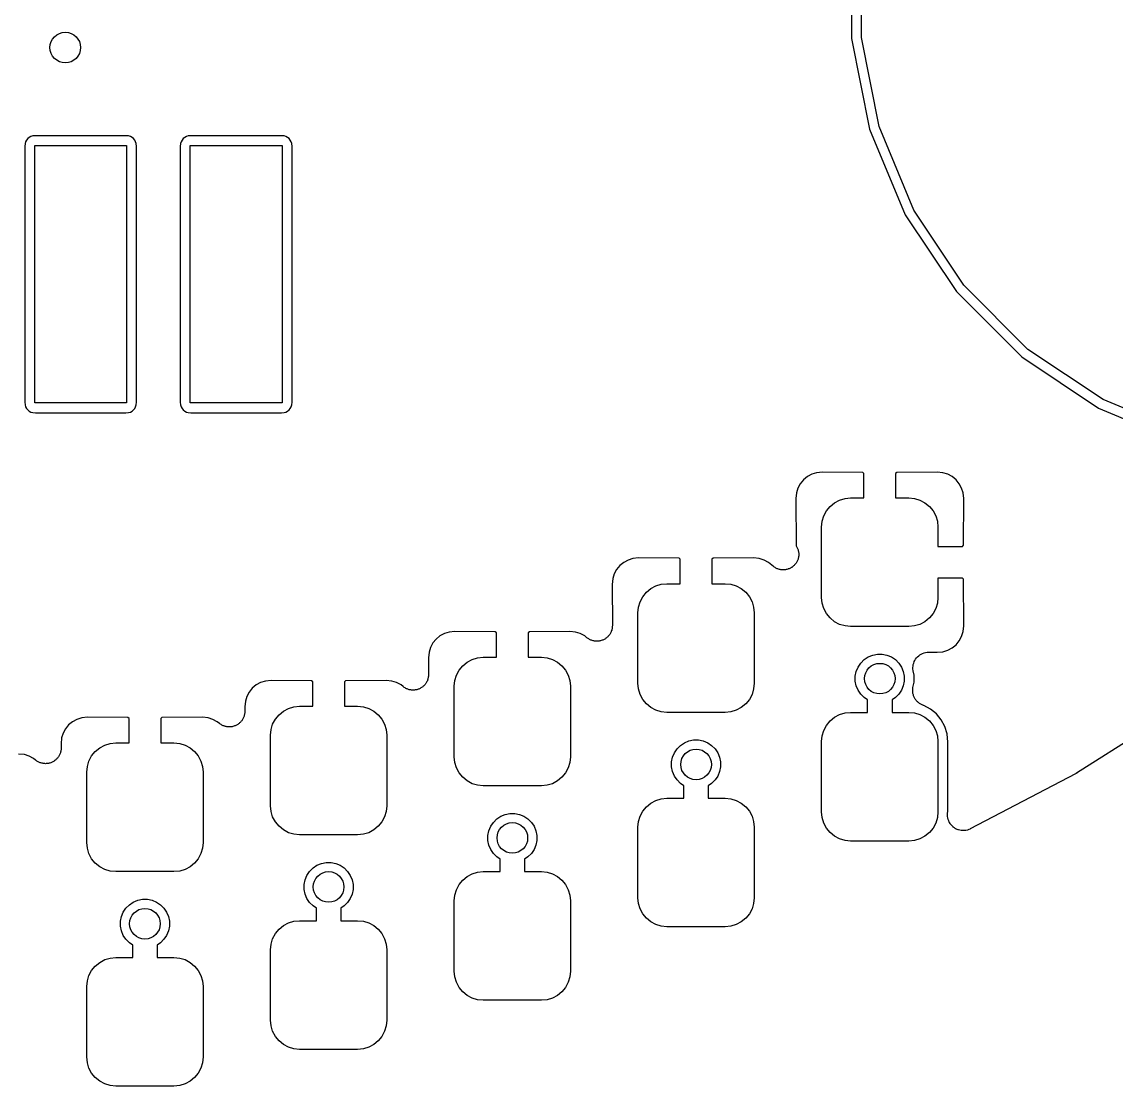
# Model space of a CAD drawing. Extents: x 115.8 to 161.5, y -138.1 to -92.5.
# Drawn here: x 141.5 to 150.43, y -137.62 to -128.94 of the extents above; entities that cross this region are included whole.
import ezdxf

# ---------------------------------------------------------------- set-up
doc = ezdxf.new("R2010")
doc.units = 0
doc.layers.add('BLACK', color=7, linetype='CONTINUOUS')

msp = doc.modelspace()

# ---------------------------------------------------------------- linework, layer by layer
at = {"layer": 'BLACK', "linetype": 'CONTINUOUS'}
for p, q in [((148.27, -128.323), (148.27, -129.077)), ((148.35, -129.069), (148.35, -128.331)), ((148.27, -129.077), (148.417, -129.817)), ((148.494, -129.794), (148.35, -129.069)), ((148.777, -130.476), (148.494, -129.794)), ((141.543, -129.893), (141.533, -129.905)), ((141.555, -129.883), (141.543, -129.893)), ((141.569, -129.876), (141.555, -129.883)), ((141.584, -129.871), (141.569, -129.876)), ((141.606, -129.869), (141.584, -129.871)), ((142.344, -129.869), (141.606, -129.869)), ((142.366, -129.871), (142.344, -129.869)), ((142.381, -129.876), (142.366, -129.871)), ((142.395, -129.883), (142.381, -129.876)), ((142.407, -129.893), (142.395, -129.883)), ((142.417, -129.905), (142.407, -129.893)), ((142.813, -129.893), (142.803, -129.905)), ((142.825, -129.883), (142.813, -129.893)), ((142.839, -129.876), (142.825, -129.883)), ((142.854, -129.871), (142.839, -129.876)), ((142.876, -129.869), (142.854, -129.871)), ((143.614, -129.869), (142.876, -129.869)), ((143.636, -129.871), (143.614, -129.869)), ((143.651, -129.876), (143.636, -129.871)), ((143.665, -129.883), (143.651, -129.876)), ((143.677, -129.893), (143.665, -129.883)), ((143.687, -129.905), (143.677, -129.893)), ((148.417, -129.817), (148.706, -130.514)), ((141.521, -129.934), (141.519, -129.956)), ((141.519, -129.956), (141.519, -132.044)), ((141.526, -129.919), (141.521, -129.934)), ((141.533, -129.905), (141.526, -129.919)), ((141.6, -132.05), (141.6, -129.95)), ((141.6, -129.95), (142.35, -129.95)), ((142.35, -129.95), (142.35, -132.05)), ((142.424, -129.919), (142.417, -129.905)), ((142.429, -129.934), (142.424, -129.919)), ((142.431, -129.956), (142.429, -129.934)), ((142.431, -132.044), (142.431, -129.956)), ((142.791, -129.934), (142.789, -129.956)), ((142.789, -129.956), (142.789, -132.044)), ((142.796, -129.919), (142.791, -129.934)), ((142.803, -129.905), (142.796, -129.919)), ((142.87, -132.05), (142.87, -129.95)), ((142.87, -129.95), (143.62, -129.95)), ((143.62, -129.95), (143.62, -132.05)), ((143.694, -129.919), (143.687, -129.905)), ((143.699, -129.934), (143.694, -129.919)), ((143.701, -129.956), (143.699, -129.934)), ((143.701, -132.044), (143.701, -129.956)), ((148.706, -130.514), (149.125, -131.141)), ((149.187, -131.09), (148.777, -130.476)), ((149.125, -131.141), (149.659, -131.675)), ((149.71, -131.613), (149.187, -131.09)), ((149.659, -131.675), (150.286, -132.094)), ((150.324, -132.023), (149.71, -131.613)), ((141.519, -132.044), (141.521, -132.066)), ((142.429, -132.066), (142.431, -132.044)), ((142.789, -132.044), (142.791, -132.066)), ((143.699, -132.066), (143.701, -132.044)), ((151.006, -132.306), (150.324, -132.023)), ((141.521, -132.066), (141.526, -132.081)), ((141.526, -132.081), (141.533, -132.095)), ((141.533, -132.095), (141.543, -132.107)), ((141.543, -132.107), (141.555, -132.117)), ((141.555, -132.117), (141.569, -132.124)), ((141.569, -132.124), (141.584, -132.129)), ((141.584, -132.129), (141.606, -132.131)), ((142.35, -132.05), (141.6, -132.05)), ((141.606, -132.131), (142.344, -132.131)), ((142.344, -132.131), (142.366, -132.129)), ((142.366, -132.129), (142.381, -132.124)), ((142.381, -132.124), (142.395, -132.117)), ((142.395, -132.117), (142.407, -132.107)), ((142.407, -132.107), (142.417, -132.095)), ((142.417, -132.095), (142.424, -132.081)), ((142.424, -132.081), (142.429, -132.066)), ((142.791, -132.066), (142.796, -132.081)), ((142.796, -132.081), (142.803, -132.095)), ((142.803, -132.095), (142.813, -132.107)), ((142.813, -132.107), (142.825, -132.117)), ((142.825, -132.117), (142.839, -132.124)), ((142.839, -132.124), (142.854, -132.129)), ((142.854, -132.129), (142.876, -132.131)), ((143.62, -132.05), (142.87, -132.05)), ((142.876, -132.131), (143.614, -132.131)), ((143.614, -132.131), (143.636, -132.129)), ((143.636, -132.129), (143.651, -132.124)), ((143.651, -132.124), (143.665, -132.117)), ((143.665, -132.117), (143.677, -132.107)), ((143.677, -132.107), (143.687, -132.095)), ((143.687, -132.095), (143.694, -132.081)), ((143.694, -132.081), (143.699, -132.066)), ((150.286, -132.094), (150.983, -132.383)), ((147.909, -132.651), (147.877, -132.677)), ((147.945, -132.632), (147.909, -132.651)), ((147.984, -132.62), (147.945, -132.632)), ((148.031, -132.615), (147.984, -132.62)), ((148.361, -132.617), (148.031, -132.615)), ((148.371, -132.626), (148.361, -132.617)), ((148.371, -132.825), (148.371, -132.626)), ((148.639, -132.617), (148.629, -132.626)), ((148.629, -132.626), (148.629, -132.825)), ((148.969, -132.615), (148.639, -132.617)), ((149.016, -132.62), (148.969, -132.615)), ((149.055, -132.632), (149.016, -132.62)), ((149.091, -132.651), (149.055, -132.632)), ((149.123, -132.677), (149.091, -132.651)), ((147.832, -132.745), (147.82, -132.784)), ((147.851, -132.709), (147.832, -132.745)), ((147.877, -132.677), (147.851, -132.709)), ((149.149, -132.709), (149.123, -132.677)), ((149.168, -132.745), (149.149, -132.709)), ((149.18, -132.784), (149.168, -132.745)), ((147.82, -132.784), (147.815, -132.831)), ((147.815, -132.831), (147.817, -133.215)), ((148.131, -132.865), (148.172, -132.843)), ((148.172, -132.843), (148.216, -132.83)), ((148.216, -132.83), (148.262, -132.825)), ((148.262, -132.825), (148.371, -132.825)), ((148.629, -132.825), (148.737, -132.825)), ((148.737, -132.825), (148.784, -132.83)), ((148.784, -132.83), (148.828, -132.843)), ((148.828, -132.843), (148.869, -132.865)), ((149.185, -132.831), (149.18, -132.784)), ((149.183, -133.211), (149.185, -132.831)), ((148.043, -132.972), (148.065, -132.931)), ((148.065, -132.931), (148.095, -132.895)), ((148.095, -132.895), (148.131, -132.865)), ((148.869, -132.865), (148.905, -132.895)), ((148.905, -132.895), (148.935, -132.931)), ((148.935, -132.931), (148.957, -132.972)), ((148.025, -133.063), (148.03, -133.016)), ((148.03, -133.016), (148.043, -132.972)), ((148.957, -132.972), (148.97, -133.016)), ((148.97, -133.016), (148.975, -133.063)), ((148.025, -133.638), (148.025, -133.063)), ((148.975, -133.063), (148.975, -133.221)), ((147.817, -133.215), (147.818, -133.216)), ((147.818, -133.216), (147.821, -133.222)), ((147.821, -133.222), (147.824, -133.227)), ((147.824, -133.227), (147.826, -133.233)), ((147.826, -133.233), (147.829, -133.238)), ((147.829, -133.238), (147.831, -133.244)), ((147.831, -133.244), (147.833, -133.25)), ((147.833, -133.25), (147.834, -133.256)), ((147.834, -133.256), (147.836, -133.262)), ((147.836, -133.262), (147.837, -133.268)), ((147.837, -133.268), (147.838, -133.274)), ((147.838, -133.274), (147.838, -133.281)), ((147.838, -133.281), (147.838, -133.287)), ((147.838, -133.287), (147.838, -133.293)), ((147.838, -133.293), (147.838, -133.299)), ((148.975, -133.221), (149.174, -133.221)), ((149.174, -133.221), (149.183, -133.211)), ((146.377, -133.377), (146.351, -133.409)), ((146.409, -133.351), (146.377, -133.377)), ((146.445, -133.332), (146.409, -133.351)), ((146.484, -133.32), (146.445, -133.332)), ((146.531, -133.315), (146.484, -133.32)), ((146.861, -133.317), (146.531, -133.315)), ((146.871, -133.326), (146.861, -133.317)), ((146.871, -133.525), (146.871, -133.326)), ((147.139, -133.317), (147.129, -133.326)), ((147.129, -133.326), (147.129, -133.525)), ((147.469, -133.315), (147.139, -133.317)), ((147.516, -133.32), (147.469, -133.315)), ((147.555, -133.332), (147.516, -133.32)), ((147.591, -133.351), (147.555, -133.332)), ((147.631, -133.384), (147.591, -133.351)), ((147.636, -133.387), (147.631, -133.384)), ((147.791, -133.384), (147.786, -133.388)), ((147.796, -133.38), (147.791, -133.384)), ((147.8, -133.376), (147.796, -133.38)), ((147.804, -133.371), (147.8, -133.376)), ((147.809, -133.367), (147.804, -133.371)), ((147.812, -133.362), (147.809, -133.367)), ((147.816, -133.357), (147.812, -133.362)), ((147.819, -133.351), (147.816, -133.357)), ((147.823, -133.346), (147.819, -133.351)), ((147.825, -133.341), (147.823, -133.346)), ((147.828, -133.335), (147.825, -133.341)), ((147.83, -133.329), (147.828, -133.335)), ((147.833, -133.324), (147.83, -133.329)), ((147.834, -133.317), (147.833, -133.324)), ((147.836, -133.312), (147.834, -133.317)), ((147.838, -133.299), (147.836, -133.305)), ((147.836, -133.305), (147.836, -133.312)), ((146.332, -133.445), (146.32, -133.484)), ((146.351, -133.409), (146.332, -133.445)), ((147.641, -133.391), (147.636, -133.387)), ((147.646, -133.394), (147.641, -133.391)), ((147.651, -133.398), (147.646, -133.394)), ((147.657, -133.4), (147.651, -133.398)), ((147.663, -133.403), (147.657, -133.4)), ((147.668, -133.405), (147.663, -133.403)), ((147.674, -133.407), (147.668, -133.405)), ((147.68, -133.408), (147.674, -133.407)), ((147.686, -133.41), (147.68, -133.408)), ((147.692, -133.411), (147.686, -133.41)), ((147.699, -133.412), (147.692, -133.411)), ((147.705, -133.412), (147.699, -133.412)), ((147.711, -133.413), (147.705, -133.412)), ((147.717, -133.412), (147.711, -133.413)), ((147.723, -133.412), (147.717, -133.412)), ((147.729, -133.411), (147.723, -133.412)), ((147.736, -133.41), (147.729, -133.411)), ((147.742, -133.408), (147.736, -133.41)), ((147.748, -133.407), (147.742, -133.408)), ((147.753, -133.405), (147.748, -133.407)), ((147.759, -133.403), (147.753, -133.405)), ((147.765, -133.4), (147.759, -133.403)), ((147.771, -133.398), (147.765, -133.4)), ((147.776, -133.394), (147.771, -133.398)), ((147.781, -133.392), (147.776, -133.394)), ((147.786, -133.388), (147.781, -133.392)), ((146.32, -133.484), (146.315, -133.531)), ((146.315, -133.531), (146.317, -133.867)), ((146.631, -133.565), (146.672, -133.543)), ((146.672, -133.543), (146.716, -133.53)), ((146.716, -133.53), (146.762, -133.525)), ((146.762, -133.525), (146.871, -133.525)), ((147.129, -133.525), (147.237, -133.525)), ((147.237, -133.525), (147.284, -133.53)), ((147.284, -133.53), (147.328, -133.543)), ((147.328, -133.543), (147.369, -133.565)), ((149.174, -133.479), (148.975, -133.479)), ((148.975, -133.479), (148.975, -133.638)), ((149.183, -133.489), (149.174, -133.479)), ((149.185, -133.869), (149.183, -133.489)), ((146.543, -133.672), (146.565, -133.631)), ((146.565, -133.631), (146.595, -133.595)), ((146.595, -133.595), (146.631, -133.565)), ((147.369, -133.565), (147.405, -133.595)), ((147.405, -133.595), (147.435, -133.631)), ((147.435, -133.631), (147.457, -133.672)), ((148.03, -133.684), (148.025, -133.638)), ((148.975, -133.638), (148.97, -133.684)), ((146.525, -133.762), (146.53, -133.716)), ((146.53, -133.716), (146.543, -133.672)), ((147.457, -133.672), (147.47, -133.716)), ((147.47, -133.716), (147.475, -133.762)), ((148.043, -133.728), (148.03, -133.684)), ((148.065, -133.769), (148.043, -133.728)), ((148.957, -133.728), (148.935, -133.769)), ((148.97, -133.684), (148.957, -133.728)), ((146.525, -134.338), (146.525, -133.762)), ((147.475, -133.762), (147.475, -134.338)), ((148.095, -133.805), (148.065, -133.769)), ((148.131, -133.835), (148.095, -133.805)), ((148.905, -133.805), (148.869, -133.835)), ((148.935, -133.769), (148.905, -133.805)), ((144.984, -133.92), (144.945, -133.932)), ((145.031, -133.915), (144.984, -133.92)), ((145.361, -133.917), (145.031, -133.915)), ((145.371, -133.926), (145.361, -133.917)), ((145.639, -133.917), (145.629, -133.926)), ((145.969, -133.915), (145.639, -133.917)), ((146.016, -133.92), (145.969, -133.915)), ((146.055, -133.932), (146.016, -133.92)), ((146.307, -133.917), (146.304, -133.923)), ((146.308, -133.911), (146.307, -133.917)), ((146.311, -133.906), (146.308, -133.911)), ((146.312, -133.9), (146.311, -133.906)), ((146.314, -133.894), (146.312, -133.9)), ((146.315, -133.888), (146.314, -133.894)), ((146.316, -133.881), (146.315, -133.888)), ((146.317, -133.869), (146.316, -133.875)), ((146.316, -133.875), (146.316, -133.881)), ((146.317, -133.867), (146.317, -133.869)), ((148.172, -133.857), (148.131, -133.835)), ((148.216, -133.87), (148.172, -133.857)), ((148.262, -133.875), (148.216, -133.87)), ((148.737, -133.875), (148.262, -133.875)), ((148.784, -133.87), (148.737, -133.875)), ((148.828, -133.857), (148.784, -133.87)), ((148.869, -133.835), (148.828, -133.857)), ((149.168, -133.955), (149.18, -133.916)), ((149.18, -133.916), (149.185, -133.869)), ((144.851, -134.009), (144.832, -134.045)), ((144.877, -133.977), (144.851, -134.009)), ((144.909, -133.951), (144.877, -133.977)), ((144.945, -133.932), (144.909, -133.951)), ((145.371, -134.125), (145.371, -133.926)), ((145.629, -133.926), (145.629, -134.125)), ((146.091, -133.951), (146.055, -133.932)), ((146.109, -133.966), (146.091, -133.951)), ((146.114, -133.969), (146.109, -133.966)), ((146.119, -133.973), (146.114, -133.969)), ((146.124, -133.976), (146.119, -133.973)), ((146.13, -133.98), (146.124, -133.976)), ((146.135, -133.982), (146.13, -133.98)), ((146.141, -133.985), (146.135, -133.982)), ((146.147, -133.987), (146.141, -133.985)), ((146.153, -133.989), (146.147, -133.987)), ((146.159, -133.99), (146.153, -133.989)), ((146.165, -133.992), (146.159, -133.99)), ((146.171, -133.993), (146.165, -133.992)), ((146.177, -133.994), (146.171, -133.993)), ((146.183, -133.994), (146.177, -133.994)), ((146.189, -133.995), (146.183, -133.994)), ((146.195, -133.994), (146.189, -133.995)), ((146.202, -133.994), (146.195, -133.994)), ((146.208, -133.993), (146.202, -133.994)), ((146.214, -133.992), (146.208, -133.993)), ((146.22, -133.991), (146.214, -133.992)), ((146.226, -133.989), (146.22, -133.991)), ((146.232, -133.987), (146.226, -133.989)), ((146.238, -133.985), (146.232, -133.987)), ((146.243, -133.982), (146.238, -133.985)), ((146.249, -133.98), (146.243, -133.982)), ((146.254, -133.977), (146.249, -133.98)), ((146.26, -133.974), (146.254, -133.977)), ((146.264, -133.97), (146.26, -133.974)), ((146.27, -133.966), (146.264, -133.97)), ((146.274, -133.962), (146.27, -133.966)), ((146.279, -133.958), (146.274, -133.962)), ((146.283, -133.953), (146.279, -133.958)), ((146.287, -133.949), (146.283, -133.953)), ((146.291, -133.944), (146.287, -133.949)), ((146.295, -133.939), (146.291, -133.944)), ((146.298, -133.934), (146.295, -133.939)), ((146.301, -133.929), (146.298, -133.934)), ((146.304, -133.923), (146.301, -133.929)), ((149.123, -134.023), (149.149, -133.991)), ((149.149, -133.991), (149.168, -133.955)), ((144.82, -134.084), (144.815, -134.131)), ((144.832, -134.045), (144.82, -134.084)), ((148.828, -134.105), (148.839, -134.099)), ((148.839, -134.099), (148.849, -134.094)), ((148.849, -134.094), (148.85, -134.094)), ((148.85, -134.094), (148.862, -134.09)), ((148.85, -134.094), (148.85, -134.094)), ((148.862, -134.09), (148.873, -134.087)), ((148.873, -134.087), (148.886, -134.085)), ((148.873, -134.087), (148.873, -134.087)), ((148.873, -134.087), (148.873, -134.087)), ((148.886, -134.085), (148.898, -134.084)), ((148.898, -134.084), (148.898, -134.084)), ((148.898, -134.084), (148.969, -134.085)), ((148.969, -134.085), (149.016, -134.08)), ((149.016, -134.08), (149.055, -134.068)), ((149.055, -134.068), (149.091, -134.049)), ((149.091, -134.049), (149.123, -134.023)), ((151.715, -134.051), (150.107, -135.072)), ((144.815, -134.131), (144.816, -134.267)), ((145.095, -134.195), (145.131, -134.165)), ((145.131, -134.165), (145.172, -134.143)), ((145.172, -134.143), (145.216, -134.13)), ((145.216, -134.13), (145.262, -134.125)), ((145.262, -134.125), (145.371, -134.125)), ((145.629, -134.125), (145.737, -134.125)), ((145.737, -134.125), (145.784, -134.13)), ((145.784, -134.13), (145.828, -134.143)), ((145.828, -134.143), (145.869, -134.165)), ((145.869, -134.165), (145.905, -134.195)), ((148.323, -134.205), (148.345, -134.173)), ((148.345, -134.173), (148.373, -134.145)), ((148.373, -134.145), (148.405, -134.123)), ((148.405, -134.123), (148.442, -134.108)), ((148.442, -134.108), (148.48, -134.1)), ((148.48, -134.1), (148.52, -134.1)), ((148.52, -134.1), (148.558, -134.108)), ((148.558, -134.108), (148.595, -134.123)), ((148.595, -134.123), (148.627, -134.145)), ((148.627, -134.145), (148.655, -134.173)), ((148.655, -134.173), (148.677, -134.205)), ((148.772, -134.197), (148.773, -134.185)), ((148.773, -134.185), (148.777, -134.173)), ((148.773, -134.185), (148.773, -134.185)), ((148.773, -134.185), (148.773, -134.185)), ((148.777, -134.173), (148.78, -134.162)), ((148.78, -134.162), (148.781, -134.161)), ((148.781, -134.161), (148.786, -134.151)), ((148.781, -134.161), (148.781, -134.161)), ((148.786, -134.151), (148.792, -134.14)), ((148.792, -134.14), (148.801, -134.13)), ((148.792, -134.14), (148.792, -134.14)), ((148.792, -134.14), (148.792, -134.14)), ((148.801, -134.13), (148.808, -134.121)), ((148.808, -134.121), (148.818, -134.113)), ((148.808, -134.121), (148.808, -134.121)), ((148.808, -134.121), (148.808, -134.121)), ((148.818, -134.113), (148.827, -134.105)), ((148.827, -134.105), (148.828, -134.105)), ((148.828, -134.105), (148.828, -134.105)), ((144.816, -134.268), (144.815, -134.275)), ((144.815, -134.275), (144.815, -134.281)), ((144.816, -134.267), (144.816, -134.268)), ((145.03, -134.316), (145.043, -134.272)), ((145.043, -134.272), (145.065, -134.231)), ((145.065, -134.231), (145.095, -134.195)), ((145.905, -134.195), (145.935, -134.231)), ((145.935, -134.231), (145.957, -134.272)), ((145.957, -134.272), (145.97, -134.316)), ((148.3, -134.28), (148.308, -134.242)), ((148.308, -134.242), (148.323, -134.205)), ((148.677, -134.205), (148.692, -134.242)), ((148.692, -134.242), (148.7, -134.28)), ((148.77, -134.21), (148.772, -134.197)), ((148.771, -134.222), (148.77, -134.21)), ((148.77, -134.21), (148.77, -134.21)), ((148.77, -134.21), (148.77, -134.21)), ((148.772, -134.234), (148.771, -134.222)), ((148.772, -134.235), (148.772, -134.234)), ((148.773, -134.236), (148.772, -134.235)), ((148.772, -134.235), (148.772, -134.235)), ((148.772, -134.235), (148.772, -134.235)), ((148.78, -134.272), (148.773, -134.236)), ((148.78, -134.328), (148.78, -134.272)), ((143.409, -134.351), (143.377, -134.377)), ((143.445, -134.332), (143.409, -134.351)), ((143.484, -134.32), (143.445, -134.332)), ((143.531, -134.315), (143.484, -134.32)), ((143.861, -134.317), (143.531, -134.315)), ((143.871, -134.326), (143.861, -134.317)), ((143.871, -134.525), (143.871, -134.326)), ((144.139, -134.317), (144.129, -134.326)), ((144.129, -134.326), (144.129, -134.525)), ((144.469, -134.315), (144.139, -134.317)), ((144.516, -134.32), (144.469, -134.315)), ((144.555, -134.332), (144.516, -134.32)), ((144.591, -134.351), (144.555, -134.332)), ((144.608, -134.365), (144.591, -134.351)), ((144.613, -134.369), (144.608, -134.365)), ((144.769, -134.366), (144.764, -134.369)), ((144.773, -134.361), (144.769, -134.366)), ((144.778, -134.358), (144.773, -134.361)), ((144.782, -134.353), (144.778, -134.358)), ((144.787, -134.348), (144.782, -134.353)), ((144.79, -134.343), (144.787, -134.348)), ((144.794, -134.339), (144.79, -134.343)), ((144.797, -134.333), (144.794, -134.339)), ((144.8, -134.328), (144.797, -134.333)), ((144.803, -134.322), (144.8, -134.328)), ((144.806, -134.317), (144.803, -134.322)), ((144.808, -134.311), (144.806, -134.317)), ((144.81, -134.305), (144.808, -134.311)), ((144.811, -134.299), (144.81, -134.305)), ((144.813, -134.293), (144.811, -134.299)), ((144.814, -134.287), (144.813, -134.293)), ((144.815, -134.281), (144.814, -134.287)), ((145.025, -134.362), (145.03, -134.316)), ((145.025, -134.938), (145.025, -134.362)), ((145.97, -134.316), (145.975, -134.362)), ((145.975, -134.362), (145.975, -134.938)), ((146.53, -134.384), (146.525, -134.338)), ((147.475, -134.338), (147.47, -134.384)), ((148.3, -134.32), (148.3, -134.28)), ((148.308, -134.358), (148.3, -134.32)), ((148.323, -134.395), (148.308, -134.358)), ((148.692, -134.358), (148.677, -134.395)), ((148.7, -134.32), (148.692, -134.358)), ((148.7, -134.28), (148.7, -134.32)), ((148.771, -134.372), (148.78, -134.328)), ((143.332, -134.445), (143.32, -134.484)), ((143.351, -134.409), (143.332, -134.445)), ((143.377, -134.377), (143.351, -134.409)), ((144.618, -134.373), (144.613, -134.369)), ((144.624, -134.376), (144.618, -134.373)), ((144.629, -134.379), (144.624, -134.376)), ((144.635, -134.382), (144.629, -134.379)), ((144.64, -134.384), (144.635, -134.382)), ((144.646, -134.386), (144.64, -134.384)), ((144.652, -134.389), (144.646, -134.386)), ((144.658, -134.39), (144.652, -134.389)), ((144.664, -134.392), (144.658, -134.39)), ((144.67, -134.392), (144.664, -134.392)), ((144.676, -134.394), (144.67, -134.392)), ((144.682, -134.394), (144.676, -134.394)), ((144.688, -134.394), (144.682, -134.394)), ((144.695, -134.394), (144.688, -134.394)), ((144.701, -134.394), (144.695, -134.394)), ((144.707, -134.392), (144.701, -134.394)), ((144.713, -134.392), (144.707, -134.392)), ((144.719, -134.39), (144.713, -134.392)), ((144.725, -134.389), (144.719, -134.39)), ((144.731, -134.387), (144.725, -134.389)), ((144.737, -134.385), (144.731, -134.387)), ((144.742, -134.382), (144.737, -134.385)), ((144.748, -134.379), (144.742, -134.382)), ((144.753, -134.376), (144.748, -134.379)), ((144.759, -134.373), (144.753, -134.376)), ((144.764, -134.369), (144.759, -134.373)), ((146.543, -134.428), (146.53, -134.384)), ((146.565, -134.469), (146.543, -134.428)), ((147.457, -134.428), (147.435, -134.469)), ((147.47, -134.384), (147.457, -134.428)), ((148.345, -134.427), (148.323, -134.395)), ((148.373, -134.455), (148.345, -134.427)), ((148.4, -134.474), (148.373, -134.455)), ((148.627, -134.455), (148.6, -134.474)), ((148.655, -134.427), (148.627, -134.455)), ((148.677, -134.395), (148.655, -134.427)), ((148.769, -134.384), (148.771, -134.378)), ((148.769, -134.39), (148.769, -134.384)), ((148.769, -134.397), (148.769, -134.39)), ((148.769, -134.403), (148.769, -134.397)), ((148.769, -134.409), (148.769, -134.403)), ((148.77, -134.415), (148.769, -134.409)), ((148.771, -134.422), (148.77, -134.415)), ((148.771, -134.378), (148.771, -134.372)), ((148.773, -134.427), (148.771, -134.422)), ((148.774, -134.433), (148.773, -134.427)), ((148.776, -134.439), (148.774, -134.433)), ((148.778, -134.445), (148.776, -134.439)), ((148.781, -134.451), (148.778, -134.445)), ((148.783, -134.456), (148.781, -134.451)), ((148.787, -134.461), (148.783, -134.456)), ((143.32, -134.484), (143.315, -134.531)), ((143.315, -134.531), (143.316, -134.566)), ((143.631, -134.565), (143.672, -134.543)), ((143.672, -134.543), (143.716, -134.53)), ((143.716, -134.53), (143.762, -134.525)), ((143.762, -134.525), (143.871, -134.525)), ((144.129, -134.525), (144.237, -134.525)), ((144.237, -134.525), (144.284, -134.53)), ((144.284, -134.53), (144.328, -134.543)), ((144.328, -134.543), (144.369, -134.565)), ((146.595, -134.505), (146.565, -134.469)), ((146.631, -134.535), (146.595, -134.505)), ((146.672, -134.557), (146.631, -134.535)), ((147.369, -134.535), (147.328, -134.557)), ((147.405, -134.505), (147.369, -134.535)), ((147.435, -134.469), (147.405, -134.505)), ((148.4, -134.575), (148.4, -134.474)), ((148.6, -134.474), (148.6, -134.575)), ((148.79, -134.467), (148.787, -134.461)), ((148.793, -134.472), (148.79, -134.467)), ((148.797, -134.477), (148.793, -134.472)), ((148.801, -134.481), (148.797, -134.477)), ((148.805, -134.487), (148.801, -134.481)), ((148.81, -134.49), (148.805, -134.487)), ((148.814, -134.494), (148.81, -134.49)), ((148.819, -134.498), (148.814, -134.494)), ((148.825, -134.502), (148.819, -134.498)), ((148.83, -134.505), (148.825, -134.502)), ((148.834, -134.508), (148.83, -134.505)), ((148.84, -134.511), (148.834, -134.508)), ((148.846, -134.514), (148.84, -134.511)), ((148.852, -134.516), (148.846, -134.514)), ((148.857, -134.518), (148.852, -134.516)), ((148.859, -134.519), (148.857, -134.518)), ((148.914, -134.548), (148.859, -134.519)), ((148.859, -134.519), (148.859, -134.519)), ((141.945, -134.632), (141.909, -134.651)), ((141.984, -134.62), (141.945, -134.632)), ((142.031, -134.615), (141.984, -134.62)), ((142.361, -134.617), (142.031, -134.615)), ((142.371, -134.626), (142.361, -134.617)), ((142.371, -134.825), (142.371, -134.626)), ((142.639, -134.617), (142.629, -134.626)), ((142.629, -134.626), (142.629, -134.825)), ((142.969, -134.615), (142.639, -134.617)), ((143.016, -134.62), (142.969, -134.615)), ((143.055, -134.632), (143.016, -134.62)), ((143.091, -134.651), (143.055, -134.632)), ((143.297, -134.633), (143.294, -134.638)), ((143.3, -134.628), (143.297, -134.633)), ((143.302, -134.622), (143.3, -134.628)), ((143.305, -134.616), (143.302, -134.622)), ((143.307, -134.611), (143.305, -134.616)), ((143.31, -134.605), (143.307, -134.611)), ((143.311, -134.599), (143.31, -134.605)), ((143.313, -134.593), (143.311, -134.599)), ((143.314, -134.587), (143.313, -134.593)), ((143.315, -134.581), (143.314, -134.587)), ((143.316, -134.568), (143.315, -134.574)), ((143.315, -134.574), (143.315, -134.581)), ((143.316, -134.566), (143.316, -134.568)), ((143.543, -134.672), (143.565, -134.631)), ((143.565, -134.631), (143.595, -134.595)), ((143.595, -134.595), (143.631, -134.565)), ((144.369, -134.565), (144.405, -134.595)), ((144.405, -134.595), (144.435, -134.631)), ((144.435, -134.631), (144.457, -134.672)), ((146.716, -134.57), (146.672, -134.557)), ((146.762, -134.575), (146.716, -134.57)), ((147.237, -134.575), (146.762, -134.575)), ((147.284, -134.57), (147.237, -134.575)), ((147.328, -134.557), (147.284, -134.57)), ((148.095, -134.645), (148.131, -134.615)), ((148.131, -134.615), (148.172, -134.593)), ((148.172, -134.593), (148.216, -134.58)), ((148.216, -134.58), (148.262, -134.575)), ((148.262, -134.575), (148.4, -134.575)), ((148.6, -134.575), (148.737, -134.575)), ((148.737, -134.575), (148.784, -134.58)), ((148.784, -134.58), (148.828, -134.593)), ((148.828, -134.593), (148.869, -134.615)), ((148.869, -134.615), (148.905, -134.645)), ((148.962, -134.588), (148.914, -134.548)), ((149.002, -134.636), (148.962, -134.588)), ((141.851, -134.709), (141.832, -134.745)), ((141.877, -134.677), (141.851, -134.709)), ((141.909, -134.651), (141.877, -134.677)), ((143.108, -134.665), (143.091, -134.651)), ((143.113, -134.668), (143.108, -134.665)), ((143.118, -134.672), (143.113, -134.668)), ((143.123, -134.675), (143.118, -134.672)), ((143.129, -134.679), (143.123, -134.675)), ((143.134, -134.681), (143.129, -134.679)), ((143.14, -134.684), (143.134, -134.681)), ((143.146, -134.686), (143.14, -134.684)), ((143.151, -134.688), (143.146, -134.686)), ((143.158, -134.69), (143.151, -134.688)), ((143.163, -134.691), (143.158, -134.69)), ((143.17, -134.692), (143.163, -134.691)), ((143.176, -134.693), (143.17, -134.692)), ((143.182, -134.693), (143.176, -134.693)), ((143.188, -134.694), (143.182, -134.693)), ((143.194, -134.693), (143.188, -134.694)), ((143.201, -134.693), (143.194, -134.693)), ((143.207, -134.692), (143.201, -134.693)), ((143.213, -134.692), (143.207, -134.692)), ((143.219, -134.69), (143.213, -134.692)), ((143.225, -134.689), (143.219, -134.69)), ((143.231, -134.686), (143.225, -134.689)), ((143.237, -134.684), (143.231, -134.686)), ((143.242, -134.682), (143.237, -134.684)), ((143.248, -134.679), (143.242, -134.682)), ((143.253, -134.676), (143.248, -134.679)), ((143.258, -134.673), (143.253, -134.676)), ((143.263, -134.669), (143.258, -134.673)), ((143.269, -134.666), (143.263, -134.669)), ((143.273, -134.661), (143.269, -134.666)), ((143.278, -134.657), (143.273, -134.661)), ((143.282, -134.653), (143.278, -134.657)), ((143.286, -134.648), (143.282, -134.653)), ((143.29, -134.643), (143.286, -134.648)), ((143.294, -134.638), (143.29, -134.643)), ((143.525, -134.762), (143.53, -134.716)), ((143.53, -134.716), (143.543, -134.672)), ((144.457, -134.672), (144.47, -134.716)), ((144.47, -134.716), (144.475, -134.762)), ((148.03, -134.766), (148.043, -134.722)), ((148.043, -134.722), (148.065, -134.681)), ((148.065, -134.681), (148.095, -134.645)), ((148.905, -134.645), (148.935, -134.681)), ((148.935, -134.681), (148.957, -134.722)), ((148.957, -134.722), (148.97, -134.766)), ((149.031, -134.691), (149.002, -134.636)), ((149.049, -134.75), (149.031, -134.691)), ((141.82, -134.784), (141.815, -134.831)), ((141.832, -134.745), (141.82, -134.784)), ((143.525, -135.338), (143.525, -134.762)), ((144.475, -134.762), (144.475, -135.338)), ((146.905, -134.823), (146.942, -134.808)), ((146.942, -134.808), (146.98, -134.8)), ((146.98, -134.8), (147.02, -134.8)), ((147.02, -134.8), (147.058, -134.808)), ((147.058, -134.808), (147.095, -134.823)), ((148.025, -134.813), (148.03, -134.766)), ((148.025, -135.388), (148.025, -134.813)), ((148.97, -134.766), (148.975, -134.813)), ((148.975, -134.813), (148.975, -135.388)), ((149.056, -134.819), (149.049, -134.75)), ((141.811, -134.899), (141.81, -134.905)), ((141.813, -134.893), (141.811, -134.899)), ((141.814, -134.887), (141.813, -134.893)), ((141.815, -134.881), (141.814, -134.887)), ((141.815, -134.831), (141.816, -134.866)), ((141.816, -134.868), (141.815, -134.874)), ((141.815, -134.874), (141.815, -134.881)), ((141.816, -134.866), (141.816, -134.868)), ((142.065, -134.931), (142.095, -134.895)), ((142.095, -134.895), (142.131, -134.865)), ((142.131, -134.865), (142.172, -134.843)), ((142.172, -134.843), (142.216, -134.83)), ((142.216, -134.83), (142.262, -134.825)), ((142.262, -134.825), (142.371, -134.825)), ((142.629, -134.825), (142.737, -134.825)), ((142.737, -134.825), (142.784, -134.83)), ((142.784, -134.83), (142.828, -134.843)), ((142.828, -134.843), (142.869, -134.865)), ((142.869, -134.865), (142.905, -134.895)), ((142.905, -134.895), (142.935, -134.931)), ((146.823, -134.905), (146.845, -134.873)), ((146.845, -134.873), (146.873, -134.845)), ((146.873, -134.845), (146.905, -134.823)), ((147.095, -134.823), (147.127, -134.845)), ((147.127, -134.845), (147.155, -134.873)), ((147.155, -134.873), (147.177, -134.905)), ((149.056, -135.381), (149.056, -134.819)), ((141.516, -134.92), (141.469, -134.915)), ((141.555, -134.932), (141.516, -134.92)), ((141.591, -134.951), (141.555, -134.932)), ((141.608, -134.965), (141.591, -134.951)), ((141.613, -134.968), (141.608, -134.965)), ((141.618, -134.972), (141.613, -134.968)), ((141.623, -134.975), (141.618, -134.972)), ((141.629, -134.979), (141.623, -134.975)), ((141.634, -134.981), (141.629, -134.979)), ((141.64, -134.984), (141.634, -134.981)), ((141.646, -134.986), (141.64, -134.984)), ((141.651, -134.988), (141.646, -134.986)), ((141.658, -134.99), (141.651, -134.988)), ((141.663, -134.991), (141.658, -134.99)), ((141.67, -134.992), (141.663, -134.991)), ((141.676, -134.993), (141.67, -134.992)), ((141.707, -134.992), (141.701, -134.993)), ((141.713, -134.992), (141.707, -134.992)), ((141.719, -134.99), (141.713, -134.992)), ((141.725, -134.989), (141.719, -134.99)), ((141.731, -134.986), (141.725, -134.989)), ((141.737, -134.984), (141.731, -134.986)), ((141.742, -134.982), (141.737, -134.984)), ((141.748, -134.979), (141.742, -134.982)), ((141.753, -134.976), (141.748, -134.979)), ((141.758, -134.973), (141.753, -134.976)), ((141.763, -134.969), (141.758, -134.973)), ((141.769, -134.966), (141.763, -134.969)), ((141.773, -134.961), (141.769, -134.966)), ((141.778, -134.957), (141.773, -134.961)), ((141.782, -134.952), (141.778, -134.957)), ((141.786, -134.948), (141.782, -134.952)), ((141.79, -134.943), (141.786, -134.948)), ((141.794, -134.938), (141.79, -134.943)), ((141.797, -134.933), (141.794, -134.938)), ((141.8, -134.928), (141.797, -134.933)), ((141.802, -134.922), (141.8, -134.928)), ((141.805, -134.916), (141.802, -134.922)), ((141.807, -134.911), (141.805, -134.916)), ((141.81, -134.905), (141.807, -134.911)), ((142.03, -135.016), (142.043, -134.972)), ((142.043, -134.972), (142.065, -134.931)), ((142.935, -134.931), (142.957, -134.972)), ((142.957, -134.972), (142.97, -135.016)), ((145.03, -134.984), (145.025, -134.938)), ((145.043, -135.028), (145.03, -134.984)), ((145.97, -134.984), (145.957, -135.028)), ((145.975, -134.938), (145.97, -134.984)), ((146.8, -134.98), (146.808, -134.942)), ((146.8, -135.02), (146.8, -134.98)), ((146.808, -134.942), (146.823, -134.905)), ((147.177, -134.905), (147.192, -134.942)), ((147.192, -134.942), (147.2, -134.98)), ((147.2, -134.98), (147.2, -135.02)), ((141.682, -134.993), (141.676, -134.993)), ((141.688, -134.994), (141.682, -134.993)), ((141.694, -134.993), (141.688, -134.994)), ((141.701, -134.993), (141.694, -134.993)), ((142.025, -135.062), (142.03, -135.016)), ((142.025, -135.637), (142.025, -135.062)), ((142.97, -135.016), (142.975, -135.062)), ((142.975, -135.062), (142.975, -135.637)), ((145.065, -135.069), (145.043, -135.028)), ((145.095, -135.105), (145.065, -135.069)), ((145.935, -135.069), (145.905, -135.105)), ((145.957, -135.028), (145.935, -135.069)), ((146.808, -135.058), (146.8, -135.02)), ((146.823, -135.095), (146.808, -135.058)), ((147.192, -135.058), (147.177, -135.095)), ((147.2, -135.02), (147.192, -135.058)), ((150.098, -135.078), (149.239, -135.526)), ((150.101, -135.075), (150.098, -135.078)), ((150.105, -135.073), (150.101, -135.075)), ((150.107, -135.072), (150.105, -135.073)), ((145.131, -135.135), (145.095, -135.105)), ((145.172, -135.157), (145.131, -135.135)), ((145.216, -135.17), (145.172, -135.157)), ((145.262, -135.175), (145.216, -135.17)), ((145.784, -135.17), (145.737, -135.175)), ((145.828, -135.157), (145.784, -135.17)), ((145.869, -135.135), (145.828, -135.157)), ((145.905, -135.105), (145.869, -135.135)), ((146.845, -135.127), (146.823, -135.095)), ((146.873, -135.155), (146.845, -135.127)), ((146.9, -135.174), (146.873, -135.155)), ((147.127, -135.155), (147.1, -135.174)), ((147.155, -135.127), (147.127, -135.155)), ((147.177, -135.095), (147.155, -135.127)), ((145.737, -135.175), (145.262, -135.175)), ((146.9, -135.275), (146.9, -135.174)), ((147.1, -135.174), (147.1, -135.275)), ((143.53, -135.384), (143.525, -135.338)), ((144.475, -135.338), (144.47, -135.384)), ((146.565, -135.381), (146.595, -135.345)), ((146.595, -135.345), (146.631, -135.315)), ((146.631, -135.315), (146.672, -135.293)), ((146.672, -135.293), (146.716, -135.28)), ((146.716, -135.28), (146.762, -135.275)), ((146.762, -135.275), (146.9, -135.275)), ((147.1, -135.275), (147.237, -135.275)), ((147.237, -135.275), (147.284, -135.28)), ((147.284, -135.28), (147.328, -135.293)), ((147.328, -135.293), (147.369, -135.315)), ((147.369, -135.315), (147.405, -135.345)), ((147.405, -135.345), (147.435, -135.381)), ((143.543, -135.428), (143.53, -135.384)), ((143.565, -135.469), (143.543, -135.428)), ((144.457, -135.428), (144.435, -135.469)), ((144.47, -135.384), (144.457, -135.428)), ((145.373, -135.445), (145.405, -135.423)), ((145.405, -135.423), (145.442, -135.408)), ((145.442, -135.408), (145.48, -135.4)), ((145.48, -135.4), (145.52, -135.4)), ((145.52, -135.4), (145.558, -135.408)), ((145.558, -135.408), (145.595, -135.423)), ((145.595, -135.423), (145.627, -135.445)), ((146.53, -135.466), (146.543, -135.422)), ((146.543, -135.422), (146.565, -135.381)), ((147.435, -135.381), (147.457, -135.422)), ((147.457, -135.422), (147.47, -135.466)), ((148.03, -135.434), (148.025, -135.388)), ((148.043, -135.478), (148.03, -135.434)), ((148.97, -135.434), (148.957, -135.478)), ((148.975, -135.388), (148.97, -135.434)), ((149.054, -135.401), (149.056, -135.381)), ((149.054, -135.413), (149.054, -135.401)), ((149.054, -135.424), (149.054, -135.413)), ((149.054, -135.425), (149.054, -135.424)), ((149.054, -135.426), (149.054, -135.425)), ((149.056, -135.437), (149.054, -135.426)), ((149.058, -135.449), (149.056, -135.437)), ((143.595, -135.505), (143.565, -135.469)), ((143.631, -135.535), (143.595, -135.505)), ((144.405, -135.505), (144.369, -135.535)), ((144.435, -135.469), (144.405, -135.505)), ((145.308, -135.542), (145.323, -135.505)), ((145.323, -135.505), (145.345, -135.473)), ((145.345, -135.473), (145.373, -135.445)), ((145.627, -135.445), (145.655, -135.473)), ((145.655, -135.473), (145.677, -135.505)), ((145.677, -135.505), (145.692, -135.542)), ((146.525, -135.512), (146.53, -135.466)), ((146.525, -136.088), (146.525, -135.512)), ((147.47, -135.466), (147.475, -135.512)), ((147.475, -135.512), (147.475, -136.088)), ((148.065, -135.519), (148.043, -135.478)), ((148.095, -135.555), (148.065, -135.519)), ((148.935, -135.519), (148.905, -135.555)), ((148.957, -135.478), (148.935, -135.519)), ((149.059, -135.45), (149.058, -135.449)), ((149.063, -135.461), (149.059, -135.45)), ((149.059, -135.45), (149.059, -135.45)), ((149.067, -135.472), (149.063, -135.461)), ((149.068, -135.472), (149.067, -135.472)), ((149.068, -135.473), (149.068, -135.472)), ((149.075, -135.483), (149.068, -135.473)), ((149.081, -135.493), (149.075, -135.483)), ((149.082, -135.494), (149.081, -135.493)), ((149.081, -135.493), (149.081, -135.493)), ((149.09, -135.502), (149.082, -135.494)), ((149.098, -135.51), (149.09, -135.502)), ((149.099, -135.511), (149.098, -135.51)), ((149.099, -135.512), (149.099, -135.511)), ((149.109, -135.518), (149.099, -135.512)), ((149.118, -135.525), (149.109, -135.518)), ((149.119, -135.525), (149.118, -135.525)), ((149.12, -135.525), (149.119, -135.525)), ((149.131, -135.53), (149.12, -135.525)), ((149.238, -135.527), (149.227, -135.531)), ((149.239, -135.526), (149.238, -135.527)), ((149.239, -135.526), (149.239, -135.526)), ((149.239, -135.526), (149.239, -135.526)), ((149.239, -135.526), (149.239, -135.526)), ((143.672, -135.557), (143.631, -135.535)), ((143.716, -135.57), (143.672, -135.557)), ((143.762, -135.575), (143.716, -135.57)), ((144.237, -135.575), (143.762, -135.575)), ((144.284, -135.57), (144.237, -135.575)), ((144.328, -135.557), (144.284, -135.57)), ((144.369, -135.535), (144.328, -135.557)), ((145.3, -135.58), (145.308, -135.542)), ((145.3, -135.62), (145.3, -135.58)), ((145.692, -135.542), (145.7, -135.58)), ((145.7, -135.58), (145.7, -135.62)), ((148.131, -135.585), (148.095, -135.555)), ((148.172, -135.607), (148.131, -135.585)), ((148.216, -135.62), (148.172, -135.607)), ((148.828, -135.607), (148.784, -135.62)), ((148.869, -135.585), (148.828, -135.607)), ((148.905, -135.555), (148.869, -135.585)), ((149.141, -135.534), (149.131, -135.53)), ((149.142, -135.535), (149.141, -135.534)), ((149.143, -135.535), (149.142, -135.535)), ((149.154, -135.537), (149.143, -135.535)), ((149.165, -135.54), (149.154, -135.537)), ((149.166, -135.54), (149.165, -135.54)), ((149.167, -135.54), (149.166, -135.54)), ((149.179, -135.54), (149.167, -135.54)), ((149.19, -135.54), (149.179, -135.54)), ((149.191, -135.54), (149.19, -135.54)), ((149.192, -135.54), (149.191, -135.54)), ((149.203, -135.538), (149.192, -135.54)), ((149.215, -135.536), (149.203, -135.538)), ((149.216, -135.536), (149.215, -135.536)), ((149.215, -135.536), (149.215, -135.536)), ((149.227, -135.531), (149.216, -135.536)), ((142.03, -135.684), (142.025, -135.637)), ((142.043, -135.728), (142.03, -135.684)), ((142.97, -135.684), (142.957, -135.728)), ((142.975, -135.637), (142.97, -135.684)), ((145.308, -135.658), (145.3, -135.62)), ((145.323, -135.695), (145.308, -135.658)), ((145.345, -135.727), (145.323, -135.695)), ((145.677, -135.695), (145.655, -135.727)), ((145.692, -135.658), (145.677, -135.695)), ((145.7, -135.62), (145.692, -135.658)), ((148.262, -135.625), (148.216, -135.62)), ((148.737, -135.625), (148.262, -135.625)), ((148.784, -135.62), (148.737, -135.625)), ((142.065, -135.769), (142.043, -135.728)), ((142.095, -135.805), (142.065, -135.769)), ((142.935, -135.769), (142.905, -135.805)), ((142.957, -135.728), (142.935, -135.769)), ((145.373, -135.755), (145.345, -135.727)), ((145.4, -135.774), (145.373, -135.755)), ((145.4, -135.875), (145.4, -135.774)), ((145.627, -135.755), (145.6, -135.774)), ((145.6, -135.774), (145.6, -135.875)), ((145.655, -135.727), (145.627, -135.755)), ((142.131, -135.835), (142.095, -135.805)), ((142.172, -135.857), (142.131, -135.835)), ((142.216, -135.87), (142.172, -135.857)), ((142.262, -135.875), (142.216, -135.87)), ((142.737, -135.875), (142.262, -135.875)), ((142.784, -135.87), (142.737, -135.875)), ((142.828, -135.857), (142.784, -135.87)), ((142.869, -135.835), (142.828, -135.857)), ((142.905, -135.805), (142.869, -135.835)), ((143.823, -135.905), (143.845, -135.873)), ((143.845, -135.873), (143.873, -135.845)), ((143.873, -135.845), (143.905, -135.823)), ((143.905, -135.823), (143.942, -135.808)), ((143.942, -135.808), (143.98, -135.8)), ((143.98, -135.8), (144.02, -135.8)), ((144.02, -135.8), (144.058, -135.808)), ((144.058, -135.808), (144.095, -135.823)), ((144.095, -135.823), (144.127, -135.845)), ((144.127, -135.845), (144.155, -135.873)), ((144.155, -135.873), (144.177, -135.905)), ((145.172, -135.893), (145.216, -135.88)), ((145.216, -135.88), (145.262, -135.875)), ((145.262, -135.875), (145.4, -135.875)), ((145.6, -135.875), (145.737, -135.875)), ((145.737, -135.875), (145.784, -135.88)), ((145.784, -135.88), (145.828, -135.893)), ((143.8, -135.98), (143.808, -135.942)), ((143.808, -135.942), (143.823, -135.905)), ((144.177, -135.905), (144.192, -135.942)), ((144.192, -135.942), (144.2, -135.98)), ((145.065, -135.981), (145.095, -135.945)), ((145.095, -135.945), (145.131, -135.915)), ((145.131, -135.915), (145.172, -135.893)), ((145.828, -135.893), (145.869, -135.915)), ((145.869, -135.915), (145.905, -135.945)), ((145.905, -135.945), (145.935, -135.981)), ((143.8, -136.02), (143.8, -135.98)), ((143.808, -136.058), (143.8, -136.02)), ((143.823, -136.095), (143.808, -136.058)), ((144.192, -136.058), (144.177, -136.095)), ((144.2, -136.02), (144.192, -136.058)), ((144.2, -135.98), (144.2, -136.02)), ((145.03, -136.066), (145.043, -136.022)), ((145.043, -136.022), (145.065, -135.981)), ((145.935, -135.981), (145.957, -136.022)), ((145.957, -136.022), (145.97, -136.066)), ((142.345, -136.173), (142.373, -136.145)), ((142.373, -136.145), (142.405, -136.123)), ((142.405, -136.123), (142.442, -136.108)), ((142.442, -136.108), (142.48, -136.1)), ((142.48, -136.1), (142.52, -136.1)), ((142.52, -136.1), (142.558, -136.108)), ((142.558, -136.108), (142.595, -136.123)), ((142.595, -136.123), (142.627, -136.145)), ((142.627, -136.145), (142.655, -136.173)), ((143.845, -136.127), (143.823, -136.095)), ((143.873, -136.155), (143.845, -136.127)), ((144.155, -136.127), (144.127, -136.155)), ((144.177, -136.095), (144.155, -136.127)), ((145.025, -136.112), (145.03, -136.066)), ((145.025, -136.688), (145.025, -136.112)), ((145.97, -136.066), (145.975, -136.112)), ((145.975, -136.112), (145.975, -136.688)), ((146.53, -136.134), (146.525, -136.088)), ((146.543, -136.178), (146.53, -136.134)), ((147.47, -136.134), (147.457, -136.178)), ((147.475, -136.088), (147.47, -136.134)), ((142.3, -136.28), (142.308, -136.242)), ((142.308, -136.242), (142.323, -136.205)), ((142.323, -136.205), (142.345, -136.173)), ((142.655, -136.173), (142.677, -136.205)), ((142.677, -136.205), (142.692, -136.242)), ((142.692, -136.242), (142.7, -136.28)), ((143.9, -136.174), (143.873, -136.155)), ((143.9, -136.275), (143.9, -136.174)), ((144.127, -136.155), (144.1, -136.174)), ((144.1, -136.174), (144.1, -136.275)), ((146.565, -136.219), (146.543, -136.178)), ((146.595, -136.255), (146.565, -136.219)), ((147.435, -136.219), (147.405, -136.255)), ((147.457, -136.178), (147.435, -136.219)), ((142.3, -136.32), (142.3, -136.28)), ((142.308, -136.358), (142.3, -136.32)), ((142.7, -136.32), (142.692, -136.358)), ((142.7, -136.28), (142.7, -136.32)), ((143.595, -136.345), (143.631, -136.315)), ((143.631, -136.315), (143.672, -136.293)), ((143.672, -136.293), (143.716, -136.28)), ((143.716, -136.28), (143.762, -136.275)), ((143.762, -136.275), (143.9, -136.275)), ((144.1, -136.275), (144.237, -136.275)), ((144.237, -136.275), (144.284, -136.28)), ((144.284, -136.28), (144.328, -136.293)), ((144.328, -136.293), (144.369, -136.315)), ((144.369, -136.315), (144.405, -136.345)), ((146.631, -136.285), (146.595, -136.255)), ((146.672, -136.307), (146.631, -136.285)), ((146.716, -136.32), (146.672, -136.307)), ((146.762, -136.325), (146.716, -136.32)), ((147.237, -136.325), (146.762, -136.325)), ((147.284, -136.32), (147.237, -136.325)), ((147.328, -136.307), (147.284, -136.32)), ((147.369, -136.285), (147.328, -136.307)), ((147.405, -136.255), (147.369, -136.285)), ((142.323, -136.395), (142.308, -136.358)), ((142.345, -136.427), (142.323, -136.395)), ((142.677, -136.395), (142.655, -136.427)), ((142.692, -136.358), (142.677, -136.395)), ((143.53, -136.466), (143.543, -136.422)), ((143.543, -136.422), (143.565, -136.381)), ((143.565, -136.381), (143.595, -136.345)), ((144.405, -136.345), (144.435, -136.381)), ((144.435, -136.381), (144.457, -136.422)), ((144.457, -136.422), (144.47, -136.466)), ((142.373, -136.455), (142.345, -136.427)), ((142.4, -136.474), (142.373, -136.455)), ((142.4, -136.575), (142.4, -136.474)), ((142.627, -136.455), (142.6, -136.474)), ((142.6, -136.474), (142.6, -136.575)), ((142.655, -136.427), (142.627, -136.455)), ((143.525, -136.512), (143.53, -136.466)), ((144.47, -136.466), (144.475, -136.512)), ((142.131, -136.615), (142.172, -136.593)), ((142.172, -136.593), (142.216, -136.58)), ((142.216, -136.58), (142.262, -136.575)), ((142.262, -136.575), (142.4, -136.575)), ((142.6, -136.575), (142.737, -136.575)), ((142.737, -136.575), (142.784, -136.58)), ((142.784, -136.58), (142.828, -136.593)), ((142.828, -136.593), (142.869, -136.615)), ((143.525, -137.088), (143.525, -136.512)), ((144.475, -136.512), (144.475, -137.088)), ((142.043, -136.722), (142.065, -136.681)), ((142.065, -136.681), (142.095, -136.645)), ((142.095, -136.645), (142.131, -136.615)), ((142.869, -136.615), (142.905, -136.645)), ((142.905, -136.645), (142.935, -136.681)), ((142.935, -136.681), (142.957, -136.722)), ((145.03, -136.734), (145.025, -136.688)), ((145.975, -136.688), (145.97, -136.734)), ((142.025, -136.812), (142.03, -136.766)), ((142.03, -136.766), (142.043, -136.722)), ((142.957, -136.722), (142.97, -136.766)), ((142.97, -136.766), (142.975, -136.812)), ((145.043, -136.778), (145.03, -136.734)), ((145.065, -136.819), (145.043, -136.778)), ((145.957, -136.778), (145.935, -136.819)), ((145.97, -136.734), (145.957, -136.778)), ((142.025, -137.387), (142.025, -136.812)), ((142.975, -136.812), (142.975, -137.387)), ((145.095, -136.855), (145.065, -136.819)), ((145.131, -136.885), (145.095, -136.855)), ((145.905, -136.855), (145.869, -136.885)), ((145.935, -136.819), (145.905, -136.855)), ((145.172, -136.907), (145.131, -136.885)), ((145.216, -136.92), (145.172, -136.907)), ((145.262, -136.925), (145.216, -136.92)), ((145.737, -136.925), (145.262, -136.925)), ((145.784, -136.92), (145.737, -136.925)), ((145.828, -136.907), (145.784, -136.92)), ((145.869, -136.885), (145.828, -136.907)), ((143.53, -137.134), (143.525, -137.088)), ((143.543, -137.178), (143.53, -137.134)), ((144.47, -137.134), (144.457, -137.178)), ((144.475, -137.088), (144.47, -137.134)), ((143.565, -137.219), (143.543, -137.178)), ((143.595, -137.255), (143.565, -137.219)), ((144.435, -137.219), (144.405, -137.255)), ((144.457, -137.178), (144.435, -137.219)), ((143.631, -137.285), (143.595, -137.255)), ((143.672, -137.307), (143.631, -137.285)), ((143.716, -137.32), (143.672, -137.307)), ((144.328, -137.307), (144.284, -137.32)), ((144.369, -137.285), (144.328, -137.307)), ((144.405, -137.255), (144.369, -137.285)), ((142.03, -137.434), (142.025, -137.387)), ((142.975, -137.387), (142.97, -137.434)), ((143.762, -137.325), (143.716, -137.32)), ((144.237, -137.325), (143.762, -137.325)), ((144.284, -137.32), (144.237, -137.325)), ((142.043, -137.478), (142.03, -137.434)), ((142.065, -137.519), (142.043, -137.478)), ((142.957, -137.478), (142.935, -137.519)), ((142.97, -137.434), (142.957, -137.478)), ((142.095, -137.555), (142.065, -137.519)), ((142.131, -137.585), (142.095, -137.555)), ((142.905, -137.555), (142.869, -137.585)), ((142.935, -137.519), (142.905, -137.555)), ((142.172, -137.607), (142.131, -137.585)), ((142.216, -137.62), (142.172, -137.607)), ((142.262, -137.625), (142.216, -137.62)), ((142.737, -137.625), (142.262, -137.625)), ((142.784, -137.62), (142.737, -137.625)), ((142.828, -137.607), (142.784, -137.62)), ((142.869, -137.585), (142.828, -137.607))]:
    msp.add_line(p, q, dxfattribs=at)
at = {"layer": 'BLACK'}
for centre in [(141.85, -129.15), (148.5, -134.3), (147, -135), (145.5, -135.6), (144, -136), (142.5, -136.3)]:
    msp.add_circle(centre, 0.125, dxfattribs=at)

doc.saveas('drawing.dxf')
